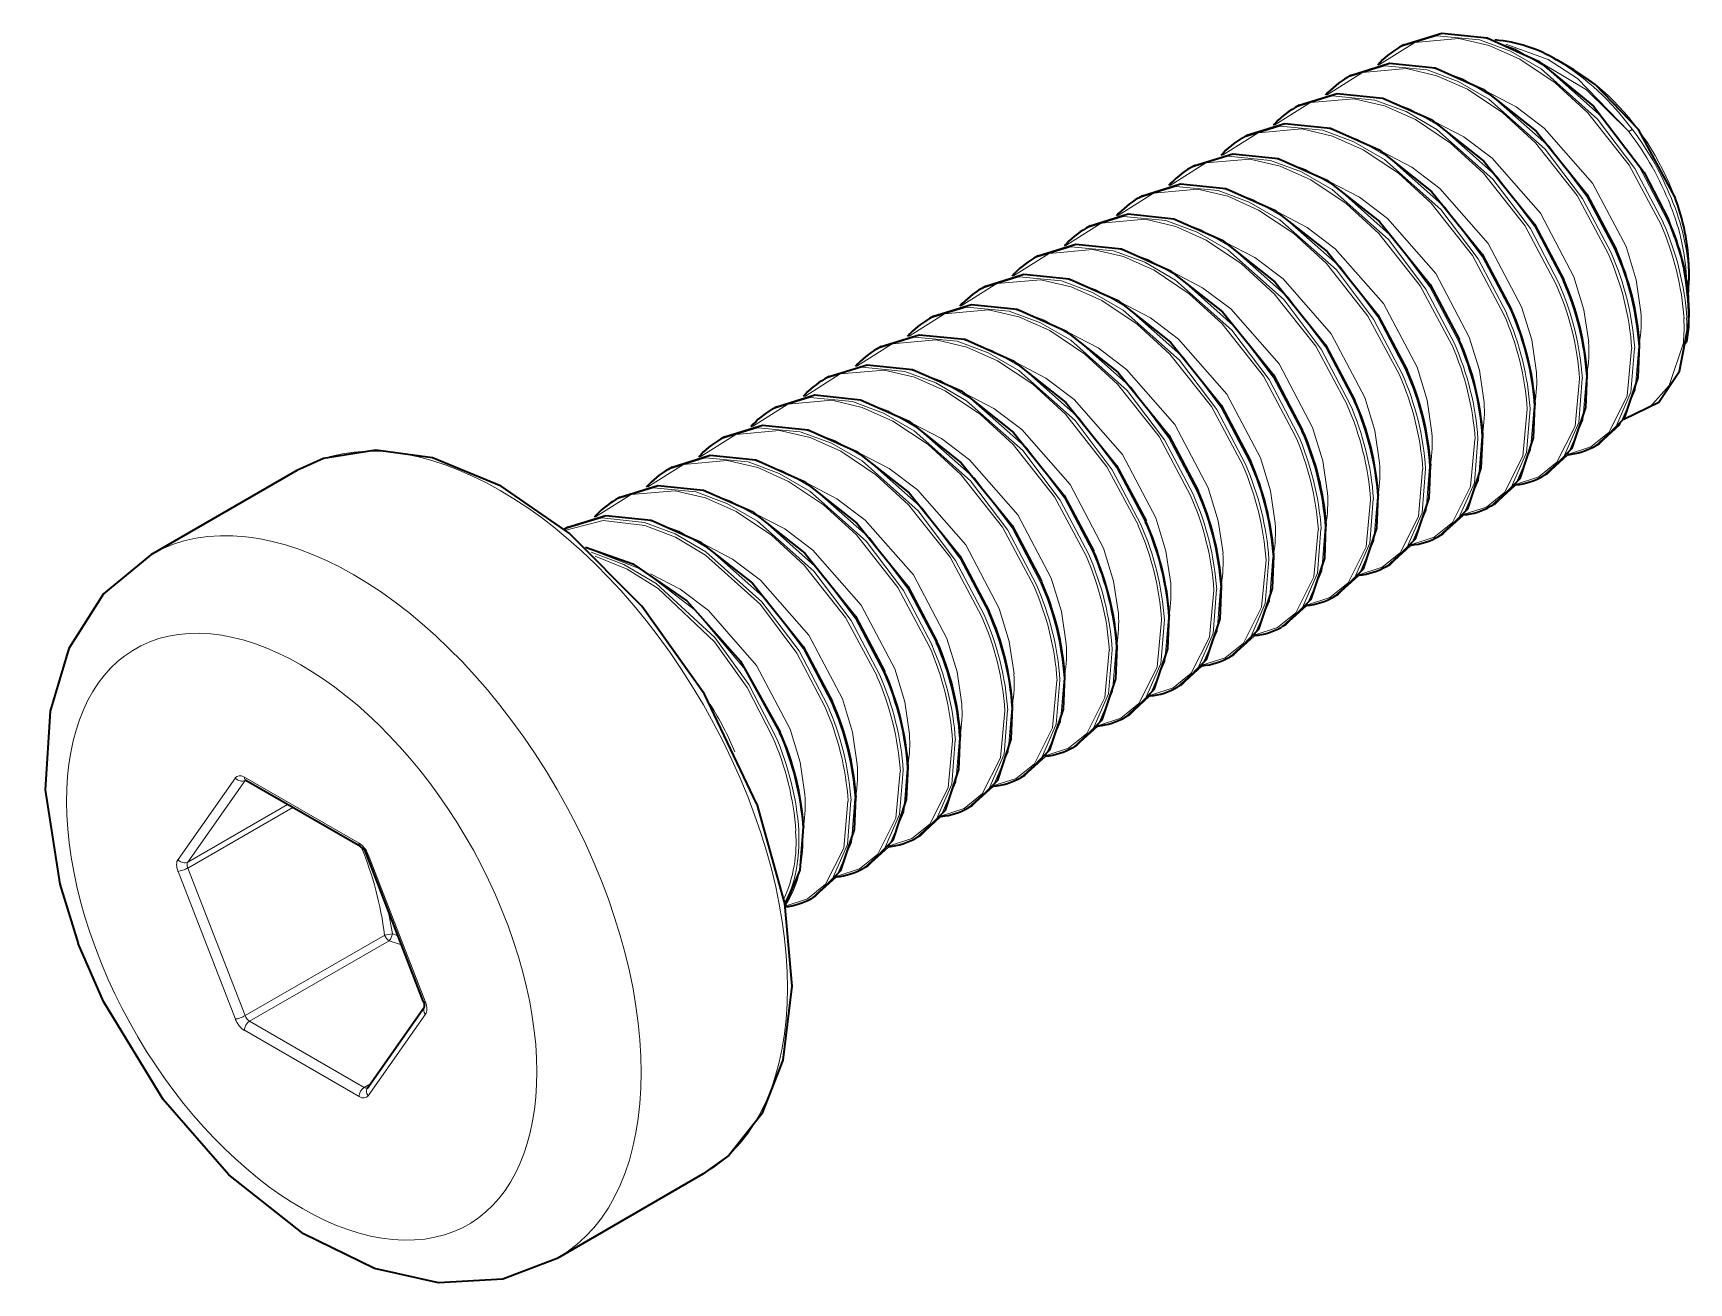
# Model space of a CAD drawing. Extents: x 155 to 1176, y 87 to 946.
# Drawn here: x 698.7 to 709.91, y 833.1 to 841.56 of the extents above; entities that cross this region are included whole.
import ezdxf

# ---------------------------------------------------------------- set-up
doc = ezdxf.new("R2010")
doc.units = 0

msp = doc.modelspace()

# ---------------------------------------------------------------- linework, layer by layer
at = {"color": 7, "lineweight": 35, "ltscale": 0.000803234}
for p, q in [((707.979, 841.482), (707.951, 841.466)), ((707.625, 841.278), (707.597, 841.262)), ((707.272, 841.074), (707.244, 841.058)), ((705.858, 840.257), (705.83, 840.241)), ((705.504, 840.053), (705.476, 840.037)), ((705.15, 839.849), (705.123, 839.833)), ((704.09, 839.237), (704.062, 839.22)), ((703.736, 839.032), (703.708, 839.016)), ((703.383, 838.828), (703.355, 838.812)), ((702.676, 838.42), (702.648, 838.404)), ((708.595, 838.373), (708.567, 838.357)), ((702.322, 838.216), (702.294, 838.2)), ((707.888, 837.965), (707.86, 837.949)), ((707.534, 837.761), (707.506, 837.745)), ((706.827, 837.353), (706.799, 837.337)), ((706.474, 837.149), (706.446, 837.133)), ((706.12, 836.945), (706.092, 836.929)), ((705.767, 836.74), (705.739, 836.724)), ((705.059, 836.332), (705.032, 836.316)), ((704.706, 836.128), (704.678, 836.112)), ((703.999, 835.72), (703.971, 835.704))]:
    msp.add_line(p, q, dxfattribs=at)
at = {"color": 7, "lineweight": 35, "ltscale": 0.003361}
msp.add_line((709.131, 841.312), (709.015, 841.38), dxfattribs=at)
at = {"color": 7, "lineweight": 35, "ltscale": 0.000803998}
for p, q in [((706.918, 840.87), (706.89, 840.853)), ((706.565, 840.665), (706.537, 840.649)), ((704.797, 839.645), (704.769, 839.629)), ((709.302, 838.782), (709.274, 838.766)), ((703.029, 838.624), (703.001, 838.608)), ((708.949, 838.578), (708.921, 838.562)), ((707.181, 837.557), (707.153, 837.541))]:
    msp.add_line(p, q, dxfattribs=at)
at = {"color": 7, "lineweight": 13, "ltscale": 0.000699139}
msp.add_line((709.503, 840.895), (709.526, 840.91), dxfattribs=at)
at = {"color": 7, "lineweight": 35, "ltscale": 0.000801913}
for p, q in [((706.211, 840.461), (706.183, 840.445)), ((704.443, 839.441), (704.416, 839.425)), ((708.241, 838.169), (708.214, 838.153))]:
    msp.add_line(p, q, dxfattribs=at)
at = {"color": 7, "lineweight": 35, "ltscale": 5.84832e-05}
msp.add_line((709.843, 840.104), (709.844, 840.101), dxfattribs=at)
at = {"color": 7, "lineweight": 35, "ltscale": 0.003687}
msp.add_line((709.844, 840.101), (709.876, 839.957), dxfattribs=at)
at = {"color": 7, "lineweight": 35, "ltscale": 0.001976}
msp.add_line((709.908, 839.966), (709.908, 839.887), dxfattribs=at)
at = {"color": 7, "lineweight": 35, "ltscale": 0.001472}
msp.add_line((709.908, 839.698), (709.908, 839.639), dxfattribs=at)
at = {"color": 7, "lineweight": 35, "ltscale": 0.028577}
msp.add_line((700.489, 838.601), (699.499, 838.03), dxfattribs=at)
at = {"color": 7, "lineweight": 13, "ltscale": 0.016861}
msp.add_line((700.072, 836.52), (699.684, 835.968), dxfattribs=at)
at = {"color": 7, "lineweight": 13, "ltscale": 0.01686}
for p, q in [((700.138, 836.502), (699.75, 835.95)), ((700.97, 834.368), (701.358, 834.92))]:
    msp.add_line(p, q, dxfattribs=at)
at = {"color": 7, "lineweight": 13, "ltscale": 0.022391}
for p, q in [((700.909, 836.077), (700.133, 836.525)), ((700.133, 834.811), (700.909, 834.363))]:
    msp.add_line(p, q, dxfattribs=at)
at = {"color": 7, "lineweight": 35, "ltscale": 0.000190741}
msp.add_line((700.143, 836.502), (700.136, 836.505), dxfattribs=at)
at = {"color": 7, "lineweight": 35, "ltscale": 0.022391}
msp.add_line((700.919, 836.054), (700.143, 836.502), dxfattribs=at)
at = {"color": 7, "lineweight": 35, "ltscale": 0.000802678}
msp.add_line((705.413, 836.536), (705.385, 836.52), dxfattribs=at)
at = {"color": 7, "lineweight": 13, "ltscale": 0.01948}
msp.add_line((700.425, 836.34), (699.75, 835.95), dxfattribs=at)
at = {"color": 7, "lineweight": 13, "ltscale": 0.0205}
msp.add_line((700.46, 836.319), (699.75, 835.909), dxfattribs=at)
at = {"color": 7, "lineweight": 35, "ltscale": 0.026805}
msp.add_line((701.346, 835.004), (700.959, 836.003), dxfattribs=at)
at = {"color": 7, "lineweight": 13, "ltscale": 0.026804}
for p, q in [((701.358, 835.002), (700.97, 836.001)), ((699.75, 835.909), (700.138, 834.91))]:
    msp.add_line(p, q, dxfattribs=at)
at = {"color": 7, "lineweight": 13, "ltscale": 0.026805}
msp.add_line((699.684, 835.886), (700.072, 834.887), dxfattribs=at)
at = {"color": 7, "lineweight": 35, "ltscale": 0.000802473}
msp.add_line((704.352, 835.924), (704.325, 835.908), dxfattribs=at)
at = {"color": 7, "lineweight": 13, "ltscale": 0.004038}
msp.add_line((701.107, 835.622), (701.135, 835.463), dxfattribs=at)
at = {"color": 7, "lineweight": 13, "ltscale": 0.027278}
msp.add_line((701.083, 835.455), (700.138, 834.91), dxfattribs=at)
at = {"color": 7, "lineweight": 13, "ltscale": 0.027277}
msp.add_line((701.113, 835.417), (700.168, 834.872), dxfattribs=at)
at = {"color": 7, "lineweight": 13, "ltscale": 0.002203}
msp.add_line((701.113, 835.417), (701.197, 835.39), dxfattribs=at)
at = {"color": 7, "lineweight": 13, "ltscale": 0.001008}
msp.add_line((701.135, 835.463), (701.173, 835.45), dxfattribs=at)
at = {"color": 7, "lineweight": 35, "ltscale": 0.01686}
msp.add_line((700.964, 834.417), (701.352, 834.969), dxfattribs=at)
at = {"color": 7, "lineweight": 13, "ltscale": 0.022392}
msp.add_line((700.168, 834.872), (700.944, 834.424), dxfattribs=at)
at = {"color": 7, "lineweight": 13, "ltscale": 0.001212}
msp.add_line((700.986, 834.448), (700.944, 834.424), dxfattribs=at)
at = {"color": 7, "lineweight": 35, "ltscale": 0.028578}
msp.add_line((703.239, 833.838), (702.249, 833.266), dxfattribs=at)
at = {"color": 7, "lineweight": 13}
for points in [[(707.951, 841.466), (708.204, 841.544), (708.491, 841.517), (708.702, 841.439), (708.909, 841.319), (709.29, 840.98), (709.543, 840.646), (709.736, 840.277)], [(707.979, 841.482), (708.232, 841.56), (708.519, 841.533), (708.73, 841.455), (708.937, 841.335), (709.318, 840.996), (709.57, 840.662), (709.764, 840.293)], [(707.814, 841.348), (708.054, 841.499), (708.351, 841.525), (708.557, 841.478), (708.765, 841.385), (709.003, 841.225), (709.225, 841.022), (709.505, 840.667), (709.718, 840.269)], [(709.503, 840.895), (709.155, 841.254), (708.957, 841.383), (708.671, 841.486)], [(707.46, 841.144), (707.7, 841.295), (707.997, 841.321), (708.204, 841.273), (708.411, 841.181), (708.65, 841.021), (708.871, 840.818), (709.152, 840.463), (709.365, 840.064)], [(707.597, 841.262), (707.851, 841.34), (708.138, 841.313), (708.348, 841.234), (708.556, 841.115), (708.937, 840.776), (709.189, 840.442), (709.383, 840.073)], [(707.625, 841.278), (707.878, 841.356), (708.166, 841.329), (708.376, 841.251), (708.583, 841.131), (708.965, 840.792), (709.217, 840.458), (709.411, 840.089)], [(709.503, 840.895), (709.217, 841.178), (708.892, 841.372)], [(707.107, 840.94), (707.347, 841.091), (707.644, 841.117), (707.85, 841.069), (708.058, 840.977), (708.296, 840.817), (708.518, 840.614), (708.798, 840.259), (709.011, 839.86)], [(707.244, 841.058), (707.497, 841.136), (707.784, 841.108), (707.995, 841.03), (708.202, 840.91), (708.583, 840.572), (708.836, 840.238), (709.029, 839.869)], [(707.272, 841.074), (707.525, 841.152), (707.812, 841.125), (708.023, 841.046), (708.23, 840.926), (708.611, 840.588), (708.863, 840.254), (709.057, 839.885)], [(709.584, 839.673), (709.552, 839.892), (709.484, 840.116), (709.257, 840.546), (708.93, 840.918), (708.74, 841.063), (708.538, 841.168)], [(706.753, 840.735), (706.993, 840.887), (707.29, 840.913), (707.496, 840.865), (707.704, 840.772), (707.943, 840.613), (708.164, 840.41), (708.445, 840.055), (708.657, 839.656)], [(706.89, 840.853), (707.143, 840.932), (707.431, 840.904), (707.641, 840.826), (707.849, 840.706), (708.23, 840.368), (708.482, 840.033), (708.676, 839.664)], [(706.918, 840.87), (707.171, 840.948), (707.458, 840.92), (707.669, 840.842), (707.876, 840.722), (708.258, 840.384), (708.51, 840.049), (708.703, 839.681)], [(709.231, 839.469), (709.198, 839.688), (709.13, 839.912), (708.904, 840.342), (708.577, 840.714), (708.386, 840.859), (708.185, 840.964)], [(708.877, 839.265), (708.845, 839.484), (708.776, 839.708), (708.55, 840.138), (708.223, 840.51), (708.033, 840.654), (707.831, 840.76)], [(706.399, 840.531), (706.64, 840.683), (706.937, 840.709), (707.143, 840.661), (707.351, 840.568), (707.589, 840.409), (707.81, 840.206), (708.091, 839.85), (708.304, 839.452)], [(706.537, 840.649), (706.79, 840.728), (707.077, 840.7), (707.288, 840.622), (707.495, 840.502), (707.876, 840.164), (708.128, 839.829), (708.322, 839.46)], [(706.565, 840.665), (706.818, 840.744), (707.105, 840.716), (707.315, 840.638), (707.523, 840.518), (707.904, 840.18), (708.156, 839.845), (708.35, 839.476)], [(706.211, 840.461), (706.464, 840.539), (706.751, 840.512), (706.962, 840.434), (707.169, 840.314), (707.551, 839.976), (707.803, 839.641), (707.996, 839.272)], [(708.524, 839.061), (708.491, 839.28), (708.423, 839.504), (708.197, 839.934), (707.87, 840.306), (707.679, 840.45), (707.478, 840.555)], [(706.046, 840.327), (706.286, 840.479), (706.583, 840.505), (706.789, 840.457), (706.997, 840.364), (707.235, 840.204), (707.457, 840.002), (707.737, 839.646), (707.95, 839.248)], [(706.183, 840.445), (706.436, 840.523), (706.724, 840.496), (706.934, 840.418), (707.141, 840.298), (707.523, 839.96), (707.775, 839.625), (707.969, 839.256)], [(705.83, 840.241), (706.083, 840.319), (706.37, 840.292), (706.581, 840.214), (706.788, 840.094), (707.169, 839.755), (707.421, 839.421), (707.615, 839.052)], [(705.858, 840.257), (706.111, 840.335), (706.398, 840.308), (706.608, 840.23), (706.816, 840.11), (707.197, 839.771), (707.449, 839.437), (707.643, 839.068)], [(708.17, 838.856), (708.138, 839.076), (708.069, 839.299), (707.843, 839.73), (707.516, 840.102), (707.325, 840.246), (707.124, 840.351)], [(705.692, 840.123), (705.932, 840.274), (706.23, 840.301), (706.436, 840.253), (706.643, 840.16), (706.882, 840), (707.103, 839.797), (707.384, 839.442), (707.597, 839.044)], [(705.339, 839.919), (705.579, 840.07), (705.876, 840.096), (706.082, 840.049), (706.29, 839.956), (706.528, 839.796), (706.75, 839.593), (707.03, 839.238), (707.243, 838.84)], [(705.476, 840.037), (705.729, 840.115), (706.016, 840.088), (706.227, 840.01), (706.434, 839.89), (706.816, 839.551), (707.068, 839.217), (707.261, 838.848)], [(705.504, 840.053), (705.757, 840.131), (706.044, 840.104), (706.255, 840.026), (706.462, 839.906), (706.843, 839.567), (707.096, 839.233), (707.289, 838.864)], [(707.816, 838.652), (707.784, 838.871), (707.716, 839.095), (707.489, 839.526), (707.163, 839.898), (706.972, 840.042), (706.77, 840.147)], [(704.985, 839.715), (705.225, 839.866), (705.523, 839.892), (705.729, 839.845), (705.936, 839.752), (706.175, 839.592), (706.396, 839.389), (706.677, 839.034), (706.89, 838.636)], [(705.123, 839.833), (705.376, 839.911), (705.663, 839.884), (705.873, 839.806), (706.081, 839.686), (706.462, 839.347), (706.714, 839.013), (706.908, 838.644)], [(705.15, 839.849), (705.404, 839.927), (705.691, 839.9), (705.901, 839.822), (706.109, 839.702), (706.49, 839.363), (706.742, 839.029), (706.936, 838.66)], [(707.463, 838.448), (707.431, 838.667), (707.362, 838.891), (707.136, 839.322), (706.809, 839.694), (706.618, 839.838), (706.417, 839.943)], [(704.632, 839.511), (704.872, 839.662), (705.169, 839.688), (705.375, 839.64), (705.583, 839.548), (705.821, 839.388), (706.043, 839.185), (706.323, 838.83), (706.536, 838.431)], [(704.769, 839.629), (705.022, 839.707), (705.309, 839.68), (705.52, 839.601), (705.727, 839.482), (706.108, 839.143), (706.361, 838.809), (706.554, 838.44)], [(704.797, 839.645), (705.05, 839.723), (705.337, 839.696), (705.548, 839.618), (705.755, 839.498), (706.136, 839.159), (706.388, 838.825), (706.582, 838.456)], [(707.109, 838.244), (707.077, 838.463), (707.009, 838.687), (706.782, 839.118), (706.455, 839.49), (706.265, 839.634), (706.063, 839.739)], [(704.443, 839.441), (704.696, 839.519), (704.984, 839.492), (705.194, 839.413), (705.401, 839.293), (705.783, 838.955), (706.035, 838.621), (706.229, 838.252)], [(706.756, 838.04), (706.724, 838.259), (706.655, 838.483), (706.429, 838.913), (706.102, 839.285), (705.911, 839.43), (705.71, 839.535)], [(704.278, 839.307), (704.518, 839.458), (704.815, 839.484), (705.022, 839.436), (705.229, 839.344), (705.468, 839.184), (705.689, 838.981), (705.97, 838.626), (706.183, 838.227)], [(704.415, 839.425), (704.669, 839.503), (704.956, 839.475), (705.166, 839.397), (705.374, 839.277), (705.755, 838.939), (706.007, 838.605), (706.201, 838.236)], [(709.521, 839.424), (709.492, 839.105), (709.369, 838.861), (709.246, 838.761), (709.095, 838.712)], [(709.541, 839.428), (709.517, 839.13), (709.414, 838.893), (709.274, 838.766)], [(709.569, 839.442), (709.545, 839.145), (709.441, 838.909), (709.302, 838.782)], [(709.473, 838.954), (709.646, 839.031), (709.776, 839.176), (709.872, 839.465)], [(704.062, 839.22), (704.315, 839.299), (704.602, 839.271), (704.813, 839.193), (705.02, 839.073), (705.401, 838.735), (705.654, 838.4), (705.847, 838.031)], [(704.09, 839.237), (704.343, 839.315), (704.63, 839.287), (704.841, 839.209), (705.048, 839.089), (705.429, 838.751), (705.681, 838.417), (705.875, 838.048)], [(706.402, 837.836), (706.37, 838.055), (706.302, 838.279), (706.075, 838.709), (705.748, 839.081), (705.558, 839.226), (705.356, 839.331)], [(703.925, 839.102), (704.165, 839.254), (704.462, 839.28), (704.668, 839.232), (704.876, 839.139), (705.114, 838.98), (705.336, 838.777), (705.616, 838.422), (705.829, 838.023)], [(709.168, 839.22), (709.139, 838.901), (709.016, 838.656), (708.893, 838.557), (708.742, 838.508)], [(709.187, 839.223), (709.164, 838.926), (709.06, 838.689), (708.921, 838.562)], [(709.215, 839.238), (709.191, 838.941), (709.088, 838.705), (708.949, 838.578)], [(703.571, 838.898), (703.811, 839.05), (704.108, 839.076), (704.315, 839.028), (704.522, 838.935), (704.761, 838.776), (704.982, 838.573), (705.263, 838.217), (705.476, 837.819)], [(703.708, 839.016), (703.961, 839.095), (704.249, 839.067), (704.459, 838.989), (704.667, 838.869), (705.048, 838.531), (705.3, 838.196), (705.494, 837.827)], [(703.736, 839.032), (703.989, 839.111), (704.277, 839.083), (704.487, 839.005), (704.694, 838.885), (705.076, 838.547), (705.328, 838.212), (705.521, 837.843)], [(706.049, 837.632), (706.016, 837.851), (705.948, 838.075), (705.722, 838.505), (705.395, 838.877), (705.204, 839.021), (705.003, 839.127)], [(708.814, 839.016), (708.785, 838.697), (708.662, 838.452), (708.539, 838.353), (708.388, 838.304)], [(708.834, 839.019), (708.81, 838.722), (708.707, 838.485), (708.567, 838.357)], [(708.861, 839.034), (708.838, 838.737), (708.734, 838.5), (708.595, 838.373)], [(703.217, 838.694), (703.458, 838.845), (703.755, 838.872), (703.961, 838.824), (704.169, 838.731), (704.407, 838.571), (704.628, 838.369), (704.909, 838.013), (705.122, 837.615)], [(703.355, 838.812), (703.608, 838.89), (703.895, 838.863), (704.106, 838.785), (704.313, 838.665), (704.694, 838.327), (704.946, 837.992), (705.14, 837.623)], [(703.383, 838.828), (703.636, 838.906), (703.923, 838.879), (704.134, 838.801), (704.341, 838.681), (704.722, 838.343), (704.974, 838.008), (705.168, 837.639)], [(705.695, 837.428), (705.663, 837.647), (705.594, 837.871), (705.368, 838.301), (705.041, 838.673), (704.851, 838.817), (704.649, 838.922)], [(708.461, 838.811), (708.432, 838.492), (708.309, 838.248), (708.186, 838.149), (708.034, 838.1)], [(708.48, 838.815), (708.457, 838.517), (708.353, 838.28), (708.214, 838.153)], [(708.508, 838.83), (708.484, 838.533), (708.381, 838.296), (708.241, 838.169)], [(702.864, 838.49), (703.104, 838.641), (703.401, 838.668), (703.607, 838.62), (703.815, 838.527), (704.053, 838.367), (704.275, 838.164), (704.556, 837.809), (704.768, 837.411)], [(703.001, 838.608), (703.254, 838.686), (703.542, 838.659), (703.752, 838.581), (703.959, 838.461), (704.341, 838.122), (704.593, 837.788), (704.787, 837.419)], [(703.029, 838.624), (703.282, 838.702), (703.569, 838.675), (703.78, 838.597), (703.987, 838.477), (704.369, 838.139), (704.621, 837.804), (704.814, 837.435)], [(705.342, 837.223), (705.309, 837.443), (705.241, 837.667), (705.015, 838.097), (704.688, 838.469), (704.497, 838.613), (704.296, 838.718)], [(708.154, 838.626), (708.131, 838.329), (708.027, 838.092), (707.888, 837.965)], [(704.988, 837.019), (704.956, 837.238), (704.887, 837.462), (704.661, 837.893), (704.334, 838.265), (704.143, 838.409), (703.942, 838.514)], [(708.107, 838.607), (708.078, 838.288), (707.955, 838.044), (707.832, 837.945), (707.681, 837.896)], [(708.126, 838.611), (708.103, 838.313), (708, 838.076), (707.86, 837.949)], [(702.51, 838.286), (702.751, 838.437), (703.048, 838.463), (703.254, 838.416), (703.461, 838.323), (703.7, 838.163), (703.921, 837.96), (704.202, 837.605), (704.415, 837.207)], [(702.648, 838.404), (702.901, 838.482), (703.188, 838.455), (703.399, 838.377), (703.606, 838.257), (703.987, 837.918), (704.239, 837.584), (704.433, 837.215)], [(702.676, 838.42), (702.929, 838.498), (703.216, 838.471), (703.426, 838.393), (703.634, 838.273), (704.015, 837.934), (704.267, 837.6), (704.461, 837.231)], [(707.754, 838.403), (707.724, 838.084), (707.602, 837.84), (707.479, 837.741), (707.327, 837.692)], [(707.773, 838.407), (707.749, 838.109), (707.646, 837.872), (707.506, 837.745)], [(707.801, 838.422), (707.777, 838.124), (707.674, 837.888), (707.534, 837.761)], [(702.322, 838.216), (702.575, 838.294), (702.862, 838.267), (703.073, 838.189), (703.28, 838.069), (703.661, 837.73), (703.914, 837.396), (704.107, 837.027)], [(704.634, 836.815), (704.602, 837.034), (704.534, 837.258), (704.307, 837.689), (703.981, 838.061), (703.79, 838.205), (703.588, 838.31)], [(702.3, 838.203), (702.553, 838.279), (702.84, 838.249), (703.049, 838.171), (703.256, 838.05), (703.635, 837.712), (703.887, 837.379), (704.079, 837.011)], [(702.308, 838.196), (702.561, 838.263), (702.844, 838.229), (703.05, 838.149), (703.253, 838.028), (703.626, 837.693), (703.872, 837.364), (704.061, 837.003)], [(707.4, 838.199), (707.371, 837.88), (707.248, 837.636), (707.125, 837.537), (706.974, 837.488)], [(707.419, 838.203), (707.396, 837.905), (707.292, 837.668), (707.153, 837.541)], [(707.447, 838.217), (707.424, 837.92), (707.32, 837.684), (707.181, 837.557)], [(702.446, 838.077), (702.827, 837.928), (703.186, 837.653), (703.511, 837.267), (703.754, 836.823)], [(704.281, 836.611), (704.249, 836.83), (704.18, 837.054), (703.954, 837.485), (703.627, 837.857), (703.436, 838.001), (703.235, 838.106)], [(702.479, 838.047), (702.701, 837.964), (702.919, 837.835), (703.316, 837.469), (703.547, 837.152), (703.726, 836.807)], [(702.508, 838.02), (702.723, 837.932), (702.933, 837.801), (703.315, 837.44), (703.536, 837.132), (703.708, 836.798)], [(707.047, 837.995), (707.017, 837.676), (706.894, 837.432), (706.771, 837.332), (706.62, 837.284)], [(707.066, 837.999), (707.042, 837.701), (706.939, 837.464), (706.799, 837.337)], [(707.094, 838.013), (707.07, 837.716), (706.967, 837.48), (706.827, 837.353)], [(703.927, 836.407), (703.895, 836.626), (703.827, 836.85), (703.6, 837.28), (703.273, 837.652), (703.083, 837.797), (702.881, 837.902)], [(706.693, 837.791), (706.664, 837.472), (706.541, 837.228), (706.418, 837.128), (706.267, 837.079)], [(706.712, 837.795), (706.689, 837.497), (706.585, 837.26), (706.446, 837.133)], [(706.74, 837.809), (706.716, 837.512), (706.613, 837.276), (706.474, 837.149)], [(706.339, 837.587), (706.31, 837.268), (706.187, 837.023), (706.064, 836.924), (705.913, 836.875)], [(706.359, 837.59), (706.335, 837.293), (706.232, 837.056), (706.092, 836.929)], [(706.387, 837.605), (706.363, 837.308), (706.259, 837.072), (706.12, 836.945)], [(706.033, 837.401), (706.009, 837.104), (705.906, 836.867), (705.767, 836.74)], [(705.986, 837.383), (705.957, 837.064), (705.834, 836.819), (705.711, 836.72), (705.56, 836.671)], [(706.005, 837.386), (705.982, 837.089), (705.878, 836.852), (705.739, 836.724)], [(705.632, 837.178), (705.603, 836.859), (705.48, 836.615), (705.357, 836.516), (705.206, 836.467)], [(705.652, 837.182), (705.628, 836.884), (705.525, 836.647), (705.385, 836.52)], [(705.68, 837.197), (705.656, 836.9), (705.552, 836.663), (705.413, 836.536)], [(705.279, 836.974), (705.25, 836.655), (705.127, 836.411), (705.004, 836.312), (704.852, 836.263)], [(705.298, 836.978), (705.275, 836.68), (705.171, 836.443), (705.032, 836.316)], [(705.326, 836.993), (705.302, 836.696), (705.199, 836.459), (705.059, 836.332)], [(704.925, 836.77), (704.896, 836.451), (704.773, 836.207), (704.65, 836.108), (704.499, 836.059)], [(704.944, 836.774), (704.921, 836.476), (704.818, 836.239), (704.678, 836.112)], [(704.972, 836.789), (704.949, 836.491), (704.845, 836.255), (704.706, 836.128)], [(704.572, 836.566), (704.542, 836.247), (704.42, 836.003), (704.297, 835.904), (704.145, 835.855)], [(704.591, 836.57), (704.567, 836.272), (704.464, 836.035), (704.325, 835.908)], [(704.619, 836.584), (704.595, 836.287), (704.492, 836.051), (704.352, 835.924)], [(704.265, 836.38), (704.242, 836.083), (704.138, 835.847), (703.999, 835.72)], [(704.218, 836.362), (704.189, 836.043), (704.066, 835.799), (703.943, 835.7), (703.792, 835.651)], [(704.237, 836.366), (704.214, 836.068), (704.11, 835.831), (703.971, 835.704)]]:
    msp.add_lwpolyline(points, dxfattribs=at)
at = {"color": 7, "lineweight": 35}
for points in [[(707.979, 841.482), (708.236, 841.562), (708.543, 841.53), (708.891, 841.372), (709.263, 841.067), (709.607, 840.618), (709.77, 840.3)], [(707.625, 841.278), (707.882, 841.358), (708.191, 841.326), (708.519, 841.18), (708.875, 840.898), (709.218, 840.472), (709.417, 840.096)], [(709.813, 840.454), (709.567, 840.908), (709.275, 841.214), (709.131, 841.312)], [(707.272, 841.074), (707.529, 841.153), (707.837, 841.122), (708.165, 840.976), (708.521, 840.694), (708.864, 840.268), (709.063, 839.892)], [(706.918, 840.87), (707.175, 840.949), (707.484, 840.917), (707.812, 840.772), (708.167, 840.49), (708.511, 840.064), (708.709, 839.688)], [(706.565, 840.665), (706.822, 840.745), (707.13, 840.713), (707.458, 840.567), (707.814, 840.286), (708.157, 839.86), (708.356, 839.484)], [(706.211, 840.461), (706.468, 840.541), (706.776, 840.509), (707.104, 840.363), (707.46, 840.082), (707.804, 839.655), (708.002, 839.279)], [(705.858, 840.257), (706.114, 840.337), (706.423, 840.305), (706.751, 840.159), (707.107, 839.878), (707.45, 839.451), (707.649, 839.075)], [(705.504, 840.053), (705.761, 840.133), (706.069, 840.101), (706.397, 839.955), (706.753, 839.674), (707.097, 839.247), (707.295, 838.871)], [(705.15, 839.849), (705.407, 839.929), (705.716, 839.897), (706.044, 839.751), (706.4, 839.47), (706.743, 839.043), (706.942, 838.667)], [(704.797, 839.645), (705.054, 839.725), (705.362, 839.693), (705.69, 839.547), (706.046, 839.265), (706.389, 838.839), (706.588, 838.463)], [(704.443, 839.441), (704.7, 839.52), (705.009, 839.489), (705.337, 839.343), (705.693, 839.061), (706.036, 838.635), (706.235, 838.259)], [(709.469, 838.948), (709.706, 839.064), (709.846, 839.274), (709.908, 839.601)], [(709.302, 838.782), (709.473, 838.955), (709.565, 839.23), (709.574, 839.451)], [(704.09, 839.237), (704.347, 839.316), (704.655, 839.284), (704.983, 839.139), (705.339, 838.857), (705.682, 838.431), (705.881, 838.055)], [(708.949, 838.578), (709.12, 838.751), (709.212, 839.026), (709.221, 839.247)], [(703.736, 839.032), (703.993, 839.112), (704.302, 839.08), (704.63, 838.934), (704.985, 838.653), (705.329, 838.227), (705.527, 837.851)], [(708.595, 838.373), (708.766, 838.546), (708.858, 838.822), (708.867, 839.043)], [(703.383, 838.828), (703.64, 838.908), (703.948, 838.876), (704.276, 838.73), (704.632, 838.449), (704.975, 838.022), (705.174, 837.646)], [(703.602, 836.342), (703.246, 837.086), (702.823, 837.683), (702.332, 838.176), (701.872, 838.494), (701.407, 838.686), (701.022, 838.739), (700.668, 838.682), (700.489, 838.601)], [(708.241, 838.169), (708.413, 838.342), (708.504, 838.618), (708.514, 838.839)], [(703.029, 838.624), (703.286, 838.704), (703.595, 838.672), (703.922, 838.526), (704.278, 838.245), (704.622, 837.818), (704.82, 837.442)], [(707.888, 837.965), (708.059, 838.138), (708.151, 838.414), (708.16, 838.634)], [(702.676, 838.42), (702.932, 838.5), (703.241, 838.468), (703.569, 838.322), (703.925, 838.041), (704.268, 837.614), (704.467, 837.238)], [(707.534, 837.761), (707.706, 837.934), (707.797, 838.21), (707.807, 838.43)], [(702.322, 838.216), (702.579, 838.296), (702.887, 838.264), (703.215, 838.118), (703.571, 837.837), (703.915, 837.41), (704.113, 837.034)], [(707.181, 837.557), (707.352, 837.73), (707.444, 838.006), (707.453, 838.226)], [(702.442, 838.081), (702.763, 837.969), (703.128, 837.717), (703.49, 837.31), (703.76, 836.83)], [(699.499, 838.03), (699.179, 837.766), (698.945, 837.396), (698.818, 836.972), (698.786, 836.439), (698.884, 835.801), (699.009, 835.399)], [(706.827, 837.353), (706.999, 837.526), (707.09, 837.802), (707.1, 838.022)], [(706.474, 837.149), (706.645, 837.322), (706.737, 837.597), (706.746, 837.818)], [(706.12, 836.945), (706.291, 837.118), (706.383, 837.393), (706.392, 837.614)], [(705.767, 836.74), (705.938, 836.913), (706.03, 837.189), (706.039, 837.41)], [(705.413, 836.536), (705.584, 836.709), (705.676, 836.985), (705.685, 837.206)], [(705.059, 836.332), (705.231, 836.505), (705.323, 836.781), (705.332, 837.001)], [(704.706, 836.128), (704.877, 836.301), (704.969, 836.577), (704.978, 836.797)], [(704.352, 835.924), (704.524, 836.097), (704.615, 836.373), (704.625, 836.593)], [(703.999, 835.72), (704.17, 835.893), (704.262, 836.169), (704.271, 836.389)], [(703.602, 836.342), (703.789, 835.67), (703.838, 835.11), (703.776, 834.609), (703.634, 834.246), (703.411, 833.963), (703.239, 833.838)], [(703.792, 835.651), (703.895, 835.894), (703.918, 836.185)], [(702.249, 833.266), (701.882, 833.125), (701.446, 833.101), (701.013, 833.197), (700.534, 833.433), (700.028, 833.832), (699.583, 834.341), (699.179, 835.005), (699.009, 835.399)]]:
    msp.add_lwpolyline(points, dxfattribs=at)
for centre, radius, start, end in [((708.256, 840.94), 0.608, 120.1242, 138.1502), ((708.523, 840.581), 0.937, 58.3778, 85.5549), ((707.903, 840.736), 0.608, 120.1242, 138.1502), ((707.549, 840.532), 0.608, 120.1242, 138.1502), ((707.195, 840.328), 0.608, 120.1242, 138.1502), ((706.842, 840.124), 0.608, 120.1242, 138.1502), ((706.488, 839.919), 0.608, 120.1242, 138.1502), ((708.487, 839.94), 1.422, 1.0836, 21.2134), ((706.135, 839.715), 0.608, 120.1242, 138.1502), ((707.674, 839.41), 2.277, 17.6931, 22.9973), ((707.661, 839.32), 1.919, 3.9265, 23.8541), ((708.459, 839.67), 1.45, 1.1112, 17.3503), ((705.781, 839.511), 0.608, 120.1242, 138.1502), ((707.307, 839.115), 1.919, 3.9265, 23.8541), ((708.901, 839.886), 1.007, 354.7533, 0.0994), ((705.428, 839.307), 0.608, 120.1242, 138.1502), ((706.954, 838.911), 1.919, 3.9265, 23.8541), ((705.074, 839.103), 0.608, 120.1242, 138.1502), ((709.357, 839.597), 0.551, 346.3355, 0.9516), ((704.721, 838.899), 0.608, 120.1242, 138.1502), ((706.6, 838.707), 1.919, 3.9265, 23.8541), ((709.879, 839.49), 0.026, 254.5699, 298.5427), ((704.367, 838.695), 0.608, 120.1242, 138.1502), ((706.247, 838.503), 1.919, 3.9265, 23.8541), ((705.893, 838.299), 1.919, 3.9265, 23.8541), ((704.013, 838.491), 0.608, 120.1242, 138.1502), ((705.54, 838.095), 1.919, 3.9265, 23.8541), ((703.66, 838.286), 0.608, 120.1242, 138.1502), ((709.044, 839.169), 0.464, 275.8032, 299.695), ((705.186, 837.891), 1.919, 3.9265, 23.8541), ((703.306, 838.082), 0.608, 120.1242, 138.1502), ((708.691, 838.965), 0.464, 275.8032, 299.695), ((702.953, 837.878), 0.608, 120.1242, 138.1502), ((704.832, 837.687), 1.919, 3.9265, 23.8541), ((708.337, 838.761), 0.464, 275.8032, 299.695), ((704.479, 837.482), 1.919, 3.9265, 23.8541), ((707.984, 838.557), 0.464, 275.8032, 299.695), ((704.125, 837.278), 1.919, 3.9265, 23.8541), ((707.63, 838.353), 0.464, 275.8032, 299.695), ((703.772, 837.074), 1.919, 3.9265, 23.8541), ((707.276, 838.148), 0.464, 275.8032, 299.695), ((703.418, 836.87), 1.919, 3.9265, 23.8541), ((706.923, 837.944), 0.464, 275.8032, 299.695), ((703.065, 836.666), 1.919, 3.9265, 23.8541), ((706.569, 837.74), 0.464, 275.8032, 299.695), ((702.711, 836.462), 1.919, 3.9265, 23.8541), ((706.216, 837.536), 0.464, 275.8032, 299.695), ((702.358, 836.258), 1.919, 3.9265, 23.8541), ((702.004, 836.054), 1.919, 3.9265, 23.8541), ((705.862, 837.332), 0.464, 275.8032, 299.695), ((705.509, 837.128), 0.464, 275.8032, 299.695), ((705.155, 836.924), 0.464, 275.8032, 299.695), ((704.802, 836.72), 0.464, 275.8032, 299.695), ((700.859, 835.967), 0.106, 19.8785, 55.2989), ((704.448, 836.515), 0.464, 275.8032, 299.695), ((704.094, 836.311), 0.464, 275.8032, 299.695), ((703.741, 836.106), 0.463, 276.3753, 299.7164), ((701.288, 834.977), 0.0644, 352.3851, 24.9944)]:
    msp.add_arc(centre, radius, start, end, dxfattribs=at)
at = {"color": 7, "lineweight": 13}
for centre, radius, start, end in [((708.102, 839.878), 1.758, 35.9575, 58.7206), ((707.853, 839.634), 2.076, 21.5612, 37.4), ((707.869, 839.666), 2.072, 21.0082, 36.9065), ((708.386, 839.823), 1.51, 1.9976, 22.301), ((708.411, 839.854), 1.499, 1.2938, 21.7426), ((707.968, 839.496), 1.913, 3.9557, 23.8139), ((707.973, 839.498), 1.927, 3.9658, 23.8167), ((707.753, 839.435), 2.187, 13.8089, 23.0857), ((707.649, 839.311), 1.925, 3.9116, 23.8226), ((708.462, 839.671), 1.447, 1.05, 17.3172), ((707.614, 839.292), 1.913, 3.9557, 23.8139), ((707.62, 839.295), 1.927, 3.9604, 23.8135), ((707.261, 839.088), 1.913, 3.9557, 23.8139), ((707.266, 839.09), 1.927, 3.9658, 23.8167), ((707.295, 839.107), 1.925, 3.9116, 23.8226), ((706.907, 838.884), 1.913, 3.9557, 23.8139), ((706.912, 838.886), 1.927, 3.9658, 23.8167), ((706.942, 838.903), 1.925, 3.9116, 23.8226), ((708.665, 839.612), 0.921, 350.6561, 3.8033), ((708.669, 839.57), 1.226, 355.1979, 2.904), ((708.659, 839.567), 1.217, 355.1921, 2.8915), ((706.554, 838.68), 1.913, 3.9557, 23.8139), ((706.559, 838.682), 1.927, 3.9604, 23.8135), ((706.588, 838.698), 1.925, 3.9116, 23.8226), ((708.311, 839.408), 0.921, 350.6561, 3.8033), ((706.2, 838.475), 1.913, 3.9557, 23.8139), ((706.205, 838.478), 1.927, 3.9658, 23.8167), ((706.234, 838.494), 1.925, 3.9116, 23.8226), ((707.958, 839.204), 0.921, 350.6561, 3.8033), ((705.846, 838.271), 1.913, 3.9557, 23.8139), ((705.852, 838.274), 1.927, 3.9658, 23.8167), ((705.881, 838.29), 1.925, 3.9116, 23.8226), ((707.604, 838.999), 0.921, 350.6561, 3.8033), ((705.498, 838.07), 1.927, 3.9658, 23.8167), ((705.527, 838.086), 1.925, 3.9116, 23.8226), ((707.251, 838.795), 0.921, 350.6561, 3.8033), ((705.493, 838.067), 1.913, 3.9557, 23.8139), ((705.139, 837.863), 1.913, 3.9557, 23.8139), ((705.145, 837.867), 1.926, 3.9366, 23.7988), ((705.174, 837.882), 1.925, 3.9116, 23.8226), ((706.897, 838.591), 0.921, 350.6561, 3.8033), ((704.786, 837.659), 1.913, 3.9557, 23.8139), ((704.791, 837.661), 1.927, 3.9658, 23.8167), ((704.82, 837.678), 1.925, 3.9116, 23.8226), ((706.544, 838.387), 0.921, 350.6561, 3.8033), ((704.432, 837.455), 1.913, 3.9557, 23.8139), ((704.437, 837.457), 1.927, 3.9658, 23.8167), ((704.467, 837.474), 1.925, 3.9116, 23.8226), ((706.19, 838.183), 0.921, 350.6561, 3.8033), ((704.079, 837.251), 1.913, 3.9557, 23.8139), ((704.084, 837.253), 1.927, 3.9658, 23.8167), ((704.113, 837.27), 1.925, 3.9116, 23.8226), ((705.836, 837.979), 0.921, 350.6561, 3.8033), ((703.76, 837.065), 1.925, 3.9116, 23.8226), ((703.725, 837.047), 1.913, 3.9557, 23.8139), ((703.731, 837.05), 1.926, 3.9366, 23.7988), ((705.483, 837.775), 0.921, 350.6561, 3.8033), ((703.372, 836.842), 1.913, 3.9557, 23.8139), ((703.377, 836.845), 1.927, 3.9658, 23.8167), ((703.406, 836.861), 1.925, 3.9116, 23.8226), ((705.129, 837.571), 0.921, 350.6561, 3.8033), ((703.018, 836.638), 1.913, 3.9557, 23.8139), ((703.023, 836.641), 1.927, 3.9658, 23.8167), ((703.052, 836.657), 1.925, 3.9116, 23.8226), ((704.776, 837.366), 0.921, 350.6561, 3.8033), ((702.664, 836.434), 1.913, 3.9557, 23.8139), ((702.67, 836.437), 1.927, 3.9658, 23.8167), ((702.699, 836.453), 1.925, 3.9116, 23.8226), ((704.422, 837.162), 0.921, 350.6561, 3.8033), ((701.54, 835.902), 2.071, 22.5272, 32.5294), ((702.311, 836.23), 1.913, 3.9557, 23.8139), ((702.317, 836.234), 1.926, 3.9366, 23.7988), ((702.345, 836.249), 1.925, 3.9116, 23.8226), ((704.069, 836.958), 0.921, 350.6561, 3.8033), ((701.957, 836.026), 1.913, 3.9557, 23.8139), ((701.963, 836.028), 1.927, 3.9658, 23.8167), ((701.992, 836.045), 1.925, 3.9116, 23.8226), ((703.715, 836.754), 0.921, 350.6561, 3.8033), ((703.362, 836.55), 0.921, 350.6561, 3.8033), ((703.008, 836.346), 0.921, 350.6561, 3.8033), ((702.951, 836.08), 0.916, 335.4288, 4.839), ((698.762, 835.159), 2.339, 7.2735, 22.4312), ((701.033, 835.483), 0.104, 320.8028, 349.2229)]:
    msp.add_arc(centre, radius, start, end, dxfattribs=at)
for centre, major_axis, ratio, start_param, end_param in [((709.131, 840.415), (-0.55, 0.952), 0.57735, 3.927193, 5.497555), ((701.864, 836.22), (-1.375, 2.382), 0.57735, 3.141622, 6.283214), ((700.874, 835.648), (-1.375, 2.382), 0.57735, 3.141622, 6.283214), ((700.521, 835.444), (-1.125, 1.949), 0.57735, 4.426991, 10.710176), ((700.133, 836.443), (-0.05, 0.0866), 0.57735, 5.497787, 6.544985), ((700.107, 836.54), (-0.0409, 0.0287), 0.788675, 1.219917, 2.790713), ((700.168, 836.546), (0.025, 0.0433), 0.57735, 2.356194, 3.141593), ((702.921, 836.694), (0.699, -1.194), 0.557446, 0.307264, 0.817297), ((702.948, 836.711), (0.699, -1.194), 0.557273, 0.253389, 0.815765), ((700.909, 835.996), (-0.05, 0.0866), 0.57735, 4.45059, 5.497787), ((700.944, 836.098), (0.025, 0.0433), 0.57735, 2.356194, 3.141593), ((699.745, 835.892), (-0.05, 0.0866), 0.57735, 0.261799, 1.308997), ((699.719, 835.988), (-0.0409, 0.0287), 0.788675, 1.219917, 2.790713), ((699.781, 835.912), (-0.025, 0.0433), 0.57735, 0.261799, 1.308997), ((701.005, 836.022), (0.0466, 0.0181), 0.211325, 3.141593, 3.773507), ((699.719, 835.907), (-0.0466, -0.0181), 0.211325, 0.631914, 2.202711), ((701.113, 835.458), (-0.0495, -0.0072), 0.042906, 4.250387, 5.373351), ((701.113, 835.458), (-0.025, 0.0433), 0.57735, 1.308997, 2.356194), ((701.393, 834.94), (0.0409, -0.0287), 0.788675, 3.141471, 4.36151), ((701.393, 835.022), (0.0466, 0.0181), 0.211325, 3.141593, 3.773507), ((701.297, 834.996), (-0.05, 0.0866), 0.57735, 3.403392, 4.45059), ((700.107, 834.907), (-0.0466, -0.0181), 0.211325, 0.631914, 2.202711), ((700.133, 834.892), (-0.05, 0.0866), 0.57735, 1.308997, 2.356194), ((700.168, 834.831), (-0.025, -0.0433), 0.57735, 3.926991, 5.497787), ((700.168, 834.913), (-0.025, 0.0433), 0.57735, 1.308997, 2.356194), ((700.944, 834.383), (-0.025, -0.0433), 0.57735, 3.926991, 5.497787), ((700.909, 834.444), (-0.05, 0.0866), 0.57735, 2.356194, 3.403392), ((700.944, 834.465), (-0.025, 0.0433), 0.57735, 2.356194, 3.04319), ((701.005, 834.389), (0.0409, -0.0287), 0.788675, 3.141471, 4.36151)]:
    msp.add_ellipse(centre, major_axis=major_axis, ratio=ratio, start_param=start_param, end_param=end_param, dxfattribs=at)
at = {"color": 7, "lineweight": 35}
for start_param, end_param in [(3.927045, 4.174281), (3.899932, 3.927045)]:
    msp.add_ellipse((708.848, 840.251), major_axis=(-0.75, 1.299), ratio=0.57735, start_param=start_param, end_param=end_param, dxfattribs=at)

doc.saveas('drawing.dxf')
